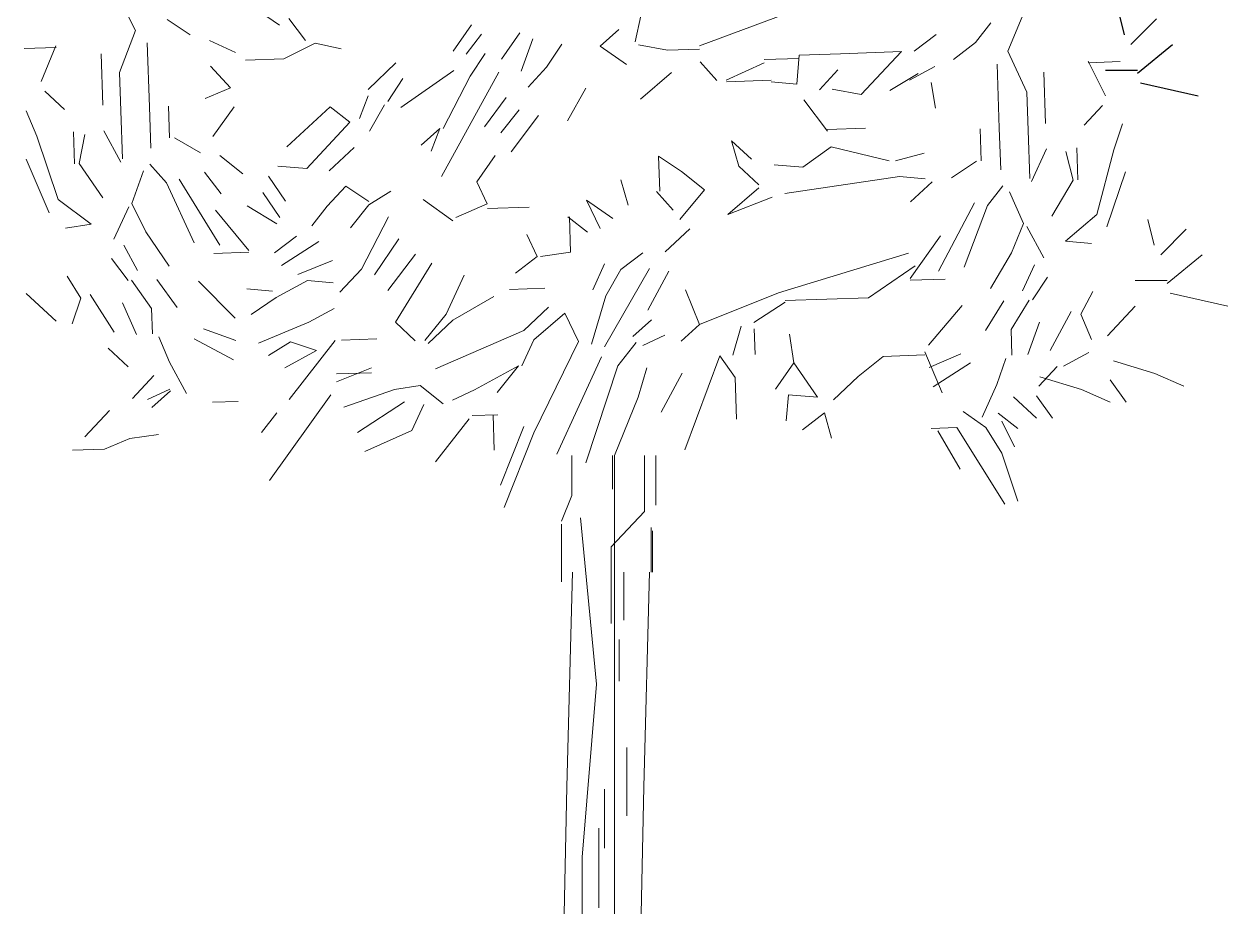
# Model space of a CAD drawing. Header units: inches. Extents: x 23 to 27.7, y 13.7 to 38.2.
# Drawn here: x 23.006 to 27.733, y 13.654 to 17.148 of the extents above; entities that cross this region are included whole.
import ezdxf

# ---------------------------------------------------------------- set-up
doc = ezdxf.new("R2010")
doc.units = ezdxf.units.IN
doc.header["$MEASUREMENT"] = 0
doc.layers.add('hatch_nero', color=160, linetype='Continuous', lineweight=9)
doc.layers.add('trees_back', color=114, linetype='Continuous', lineweight=9)
doc.layers.add('Standard', color=7, linetype='Continuous')

# ---------------------------------------------------------------- blocks, each defined once
blk = doc.blocks.new('A$C0C1A4E0E')
at = {"layer": 'Standard', "color": 3, "linetype": 'Continuous'}
for p, q in [((0.0837, 0.2653), (0.0559, 0.377)), ((0.1117, 0.2234), (0.2234, 0.3351)), ((0.1117, 0.2234), (0.2234, 0.3351)), ((0.1117, 0.2234), (0.2234, 0.3351)), ((0.1396, 0.0977), (0.2932, 0.2234)), ((0, 0.1117), (0.1396, 0.1117)), ((0, 0.1117), (0.1396, 0.1117)), ((0, 0.1117), (0.1396, 0.1117)), ((0.1536, 0.0558), (0.4049, 0)), ((0.1536, 0.0558), (0.4049, 0)), ((0.1536, 0.0558), (0.4049, 0)), ((0.1536, 0.0558), (0.4049, 0)), ((0.1536, 0.0558), (0.4049, 0))]:
    blk.add_line(p, q, dxfattribs=at)
blk = doc.blocks.new('kyparissi_back')
at = {"layer": 'trees_back', "color": 3, "linetype": 'Continuous'}
for p, q in [((-1.6836, 3.4693), (-1.7646, 3.63)), ((-1.2216, 3.5609), (-1.1185, 3.4891)), ((1.7419, 3.3878), (1.8116, 3.5537)), ((-1.4692, 3.4517), (-1.5594, 3.5114)), ((-1.0817, 3.5155), (-1.0159, 3.4298)), ((0.3009, 3.5261), (0.2793, 3.4247)), ((0.8664, 3.5333), (0.5313, 3.4084)), ((1.6752, 3.4987), (1.6151, 3.4211)), ((-1.6836, 3.4693), (-1.747, 3.3037)), ((-0.3642, 3.4903), (-0.436, 3.3872)), ((-0.3853, 3.3764), (-0.3252, 3.4539)), ((-0.1745, 3.4592), (-0.2463, 3.3561)), ((0.2148, 3.4728), (0.1416, 3.4074)), ((0.2148, 3.4728), (0.1416, 3.4074)), ((1.4602, 3.4534), (1.3744, 3.3875)), ((1.4602, 3.4534), (1.3744, 3.3875)), ((-1.9958, 3.4082), (-2.0537, 3.2678)), ((-1.6379, 3.4207), (-1.6291, 3.1695)), ((-1.393, 3.4292), (-1.2908, 3.3825)), ((-0.9778, 3.4186), (-1.1014, 3.3577)), ((-0.9778, 3.4186), (-0.8764, 3.397)), ((-0.1234, 3.4358), (-0.1693, 3.3085)), ((-0.0095, 3.4147), (-0.0692, 3.3246)), ((0.1416, 3.4074), (0.2447, 3.3355)), ((0.1416, 3.4074), (0.2447, 3.3355)), ((0.2923, 3.4126), (0.4062, 3.3915)), ((0.2923, 3.4126), (0.4062, 3.3915)), ((1.5293, 3.3553), (1.6151, 3.4211)), ((-1.9956, 3.4019), (-2.1211, 3.3975)), ((-1.8117, 3.1757), (-1.8187, 3.3766)), ((-1.1014, 3.3577), (-1.252, 3.3524)), ((-0.31, 3.379), (-0.3697, 3.2889)), ((-0.31, 3.379), (-0.3697, 3.2889)), ((0.4062, 3.3915), (0.5318, 3.3958)), ((0.4062, 3.3915), (0.5318, 3.3958)), ((0.9228, 3.3592), (0.7847, 3.3544)), ((0.9228, 3.3592), (0.7847, 3.3544)), ((0.9228, 3.3592), (0.7847, 3.3544)), ((0.9228, 3.3592), (0.7847, 3.3544)), ((0.9224, 3.3718), (0.9137, 3.2583)), ((0.9224, 3.3718), (1.0856, 3.3775)), ((1.0856, 3.3775), (1.3242, 3.3858)), ((1.0856, 3.3775), (1.3242, 3.3858)), ((1.0856, 3.3775), (1.3242, 3.3858)), ((1.0856, 3.3775), (1.3242, 3.3858)), ((1.0856, 3.3775), (1.3242, 3.3858)), ((1.3242, 3.3858), (1.1667, 3.2168)), ((1.7419, 3.3878), (1.8167, 3.227)), ((-1.3895, 3.3288), (-1.3111, 3.2435)), ((-0.7702, 3.2372), (-0.6607, 3.3416)), ((-0.4334, 3.3119), (-0.6421, 3.1663)), ((-0.0692, 3.3246), (-0.1419, 3.2466)), ((0.5335, 3.3456), (0.599, 3.2725)), ((0.5335, 3.3456), (0.599, 3.2725)), ((0.5335, 3.3456), (0.599, 3.2725)), ((0.7851, 3.3418), (0.6366, 3.2738)), ((0.7851, 3.3418), (0.6366, 3.2738)), ((1.0752, 3.3142), (1.0025, 3.2363)), ((1.4549, 3.3275), (1.3561, 3.2738)), ((1.6997, 3.3361), (1.7085, 3.0849)), ((2.0576, 3.3486), (2.1252, 3.2126)), ((2.0578, 3.3423), (2.1834, 3.3467)), ((-1.747, 3.3037), (-1.7417, 3.153)), ((-0.6334, 3.2797), (-0.6931, 3.1896)), ((-0.2572, 3.3054), (-0.4817, 2.8953)), ((-0.2572, 3.3054), (-0.4817, 2.8953)), ((-0.3697, 3.2889), (-0.4757, 3.0841)), ((0.4218, 3.304), (0.2997, 3.1991)), ((0.4218, 3.304), (0.2997, 3.1991)), ((0.6368, 3.2675), (0.8126, 3.2736)), ((0.6368, 3.2675), (0.8126, 3.2736)), ((0.8129, 3.2674), (0.9137, 3.2583)), ((0.8129, 3.2674), (0.9137, 3.2583)), ((1.3901, 3.3001), (1.2793, 3.2333)), ((1.4416, 3.2642), (1.4577, 3.1641)), ((1.4416, 3.2642), (1.4577, 3.1641)), ((1.8902, 3.1038), (1.8831, 3.3048)), ((-2.0399, 3.2306), (-1.9619, 3.1579)), ((-1.3111, 3.2435), (-1.4102, 3.2023)), ((0.0845, 3.2419), (0.0136, 3.1137)), ((0.0845, 3.2419), (0.0136, 3.1137)), ((0.0845, 3.2419), (0.0136, 3.1137)), ((0.0845, 3.2419), (0.0136, 3.1137)), ((0.0845, 3.2419), (0.0136, 3.1137)), ((0.0845, 3.2419), (0.0136, 3.1137)), ((0.0845, 3.2419), (0.0136, 3.1137)), ((1.1667, 3.2168), (1.0528, 3.238)), ((1.8167, 3.227), (1.822, 3.0763)), ((-1.6291, 3.1695), (-1.6234, 3.0063)), ((-1.5538, 3.1721), (-1.5494, 3.0466)), ((-1.5538, 3.1721), (-1.5494, 3.0466)), ((-1.5538, 3.1721), (-1.5494, 3.0466)), ((-1.2959, 3.1686), (-1.3799, 3.0525)), ((-0.9187, 3.1692), (-1.0893, 3.0123)), ((-0.9187, 3.1692), (-1.0893, 3.0123)), ((-0.9187, 3.1692), (-0.8412, 3.109)), ((-0.7694, 3.2121), (-0.804, 3.1229)), ((-0.7053, 3.1766), (-0.7645, 3.074)), ((-0.2285, 3.2058), (-0.3125, 3.0898)), ((0.9411, 3.1964), (1.0334, 3.0739)), ((2.114, 3.1745), (2.0413, 3.0966)), ((-2.1126, 3.1526), (-2.0714, 3.0535)), ((-1.7417, 3.153), (-1.7351, 2.9646)), ((-0.1765, 3.1574), (-0.2488, 3.0668)), ((-0.1765, 3.1574), (-0.2488, 3.0668)), ((-0.1003, 3.1349), (-0.2085, 2.9928)), ((-1.8081, 3.0752), (-1.741, 2.9519)), ((-1.8081, 3.0752), (-1.741, 2.9519)), ((-1.8081, 3.0752), (-1.741, 2.9519)), ((-0.8412, 3.109), (-1.0109, 2.9271)), ((-0.4883, 3.0836), (-0.5614, 3.0182)), ((-0.4883, 3.0836), (-0.5614, 3.0182)), ((-0.4883, 3.0836), (-0.5229, 2.9944)), ((-0.4883, 3.0836), (-0.5229, 2.9944)), ((1.0331, 3.0802), (1.1838, 3.0854)), ((1.6332, 3.0823), (1.6375, 2.9567)), ((1.6332, 3.0823), (1.6375, 2.9567)), ((1.6332, 3.0823), (1.6375, 2.9567)), ((1.7085, 3.0849), (1.7142, 2.9217)), ((1.822, 3.0763), (1.8285, 2.888)), ((2.192, 3.1018), (2.1578, 3.0001)), ((-2.0714, 3.0535), (-1.9873, 2.805)), ((-1.9274, 3.0711), (-1.923, 2.9455)), ((-1.9274, 3.0711), (-1.923, 2.9455)), ((-1.9274, 3.0711), (-1.923, 2.9455)), ((-1.883, 3.0601), (-1.9042, 2.9462)), ((-1.5305, 3.0472), (-1.4279, 2.9879)), ((-1.5305, 3.0472), (-1.4279, 2.9879)), ((0.6575, 3.0356), (0.7355, 2.9629)), ((0.6575, 3.0356), (0.7355, 2.9629)), ((0.6575, 3.0356), (0.7355, 2.9629)), ((0.6575, 3.0356), (0.6861, 2.936)), ((-0.8251, 3.009), (-0.9225, 2.9176)), ((1.0481, 3.0115), (0.9377, 2.9323)), ((1.0481, 3.0115), (1.2763, 2.9566)), ((1.0481, 3.0115), (1.2763, 2.9566)), ((1.4136, 2.9866), (1.3014, 2.9575)), ((1.8937, 3.0034), (1.8353, 2.8756)), ((1.8937, 3.0034), (1.8353, 2.8756)), ((1.8937, 3.0034), (1.8353, 2.8756)), ((1.9694, 2.9935), (1.9985, 2.8813)), ((2.0129, 3.0076), (2.0173, 2.882)), ((2.0129, 3.0076), (2.0173, 2.882)), ((2.0129, 3.0076), (2.0173, 2.882)), ((2.1578, 3.0001), (2.0912, 2.7463)), ((-2.1123, 2.964), (-2.0232, 2.7534)), ((-1.9042, 2.9462), (-1.8115, 2.8111)), ((-1.6275, 2.9433), (-1.5621, 2.8701)), ((-1.3521, 2.978), (-1.2616, 2.9057)), ((-1.1243, 2.9357), (-1.0109, 2.9271)), ((-1.1243, 2.9357), (-1.0109, 2.9271)), ((-1.1243, 2.9357), (-1.0109, 2.9271)), ((-0.2708, 2.9781), (-0.3427, 2.875)), ((0.3753, 2.8372), (0.3704, 2.9753)), ((0.3704, 2.9753), (0.4605, 2.9156)), ((0.3753, 2.8372), (0.3704, 2.9753)), ((0.3704, 2.9753), (0.4605, 2.9156)), ((0.3753, 2.8372), (0.3704, 2.9753)), ((0.3704, 2.9753), (0.4605, 2.9156)), ((0.6861, 2.936), (0.7641, 2.8633)), ((0.6861, 2.936), (0.7641, 2.8633)), ((0.9377, 2.9323), (0.8243, 2.9409)), ((1.6187, 2.9561), (1.5204, 2.8898)), ((1.6187, 2.9561), (1.5204, 2.8898)), ((-1.6517, 2.9173), (-1.6976, 2.7899)), ((-1.5123, 2.8844), (-1.3524, 2.626)), ((-1.4127, 2.913), (-1.3469, 2.8273)), ((-1.1607, 2.8967), (-1.0944, 2.7984)), ((0.4605, 2.9156), (0.5511, 2.8433)), ((0.4605, 2.9156), (0.5511, 2.8433)), ((0.4605, 2.9156), (0.5511, 2.8433)), ((1.3162, 2.8952), (0.8659, 2.8292)), ((1.3162, 2.8952), (1.4171, 2.8861)), ((2.2048, 2.9137), (2.1307, 2.6973)), ((-1.5621, 2.8701), (-1.4533, 2.635)), ((-0.8576, 2.857), (-0.9303, 2.779)), ((-0.8576, 2.857), (-0.7675, 2.7973)), ((-0.767, 2.7847), (-0.6809, 2.838)), ((-0.767, 2.7847), (-0.6809, 2.838)), ((-0.767, 2.7847), (-0.6809, 2.838)), ((-0.3427, 2.875), (-0.302, 2.7884)), ((0.2514, 2.7826), (0.2228, 2.8821)), ((0.2514, 2.7826), (0.2228, 2.8821)), ((0.3627, 2.8367), (0.4281, 2.7636)), ((0.3627, 2.8367), (0.4281, 2.7636)), ((0.3627, 2.8367), (0.4281, 2.7636)), ((0.3627, 2.8367), (0.4281, 2.7636)), ((0.3627, 2.8367), (0.4281, 2.7636)), ((0.3627, 2.8367), (0.4281, 2.7636)), ((0.5511, 2.8433), (0.4546, 2.7268)), ((0.5511, 2.8433), (0.4546, 2.7268)), ((0.7645, 2.8508), (0.6425, 2.7459)), ((0.7645, 2.8508), (0.6425, 2.7459)), ((0.7645, 2.8508), (0.6425, 2.7459)), ((1.4455, 2.8746), (1.3603, 2.7962)), ((1.7227, 2.8591), (1.6625, 2.7816)), ((1.9985, 2.8813), (1.9154, 2.7401)), ((-1.9873, 2.805), (-1.8582, 2.7089)), ((-1.6976, 2.7899), (-1.6434, 2.6787)), ((-1.1836, 2.833), (-1.1173, 2.7348)), ((-0.4379, 2.7208), (-0.554, 2.8047)), ((-0.4379, 2.7208), (-0.554, 2.8047)), ((0.1904, 2.7301), (0.0873, 2.802)), ((0.0873, 2.802), (0.1415, 2.6907)), ((0.8161, 2.8149), (0.6425, 2.7459)), ((1.6119, 2.7924), (1.4704, 2.5234)), ((1.7487, 2.8349), (1.8033, 2.7111)), ((-1.7097, 2.7769), (-1.7681, 2.6492)), ((-1.3698, 2.7637), (-1.2385, 2.6048)), ((-1.2447, 2.7806), (-1.129, 2.7092)), ((-0.9303, 2.779), (-0.9904, 2.7015)), ((-0.767, 2.7847), (-0.8393, 2.6942)), ((-0.302, 2.7884), (-0.4258, 2.7338)), ((-0.302, 2.7884), (-0.4258, 2.7338)), ((-0.3013, 2.7695), (-0.1381, 2.7752)), ((1.6625, 2.7816), (1.5704, 2.5395)), ((2.0912, 2.7463), (1.9692, 2.6414)), ((-1.8582, 2.7089), (-1.9582, 2.6928)), ((-0.6899, 2.7371), (-0.7959, 2.5322)), ((0.0917, 2.6764), (0.0142, 2.7366)), ((0.0204, 2.7368), (0.0253, 2.5986)), ((1.8033, 2.7111), (1.757, 2.5963)), ((1.8163, 2.6989), (1.8834, 2.5756)), ((2.3174, 2.6257), (2.2923, 2.7262)), ((-1.6434, 2.6787), (-1.5507, 2.5436)), ((-1.0519, 2.6616), (-1.1376, 2.5958)), ((-1.0519, 2.6616), (-1.1376, 2.5958)), ((-0.6492, 2.6505), (-0.7448, 2.5089)), ((-0.1062, 2.5815), (-0.1469, 2.6681)), ((0.4936, 2.6904), (0.3962, 2.599)), ((1.4781, 2.662), (1.3582, 2.4944)), ((2.3426, 2.588), (2.4431, 2.6885)), ((2.3426, 2.588), (2.4431, 2.6885)), ((2.3426, 2.588), (2.4431, 2.6885)), ((-1.7296, 2.6254), (-1.6758, 2.5267)), ((-0.9631, 2.6396), (-1.1107, 2.5464)), ((1.9692, 2.6414), (2.0701, 2.6324)), ((-1.7122, 2.4877), (-1.778, 2.5734)), ((-1.2383, 2.5985), (-1.3764, 2.5937)), ((-1.0466, 2.5109), (-0.9103, 2.566)), ((-0.5842, 2.5899), (-0.6924, 2.4479)), ((-0.5842, 2.5899), (-0.6924, 2.4479)), ((-0.5842, 2.5899), (-0.6924, 2.4479)), ((-0.5201, 2.5545), (-0.6629, 2.3232)), ((-0.1062, 2.5815), (-0.1918, 2.5156)), ((0.0253, 2.5986), (-0.0936, 2.5819)), ((0.1589, 2.553), (0.1122, 2.4508)), ((0.2225, 2.5301), (0.3083, 2.596)), ((1.3518, 2.5947), (0.8418, 2.4386)), ((1.3518, 2.5947), (0.8418, 2.4386)), ((1.757, 2.5963), (1.6739, 2.4551)), ((2.3677, 2.4749), (2.5059, 2.588)), ((-0.7959, 2.5322), (-0.8808, 2.4413)), ((-0.3928, 2.5086), (-0.4629, 2.3553)), ((0.3356, 2.534), (0.1577, 2.2261)), ((0.2225, 2.5301), (0.1633, 2.4274)), ((0.2225, 2.5301), (0.1633, 2.4274)), ((0.2225, 2.5301), (0.1633, 2.4274)), ((0.2225, 2.5301), (0.1633, 2.4274)), ((0.2225, 2.5301), (0.1633, 2.4274)), ((0.4113, 2.5241), (0.3287, 2.3704)), ((1.3787, 2.5453), (1.1945, 2.4194)), ((1.3787, 2.5453), (1.1945, 2.4194)), ((1.3787, 2.5453), (1.1945, 2.4194)), ((1.3787, 2.5453), (1.1945, 2.4194)), ((1.3787, 2.5453), (1.1945, 2.4194)), ((1.8467, 2.5491), (1.7999, 2.4469)), ((-1.9517, 2.5045), (-1.8983, 2.4183)), ((-1.6996, 2.4881), (-1.6203, 2.3777)), ((-1.5992, 2.4916), (-1.5199, 2.3812)), ((-1.5992, 2.4916), (-1.5199, 2.3812)), ((-1.4355, 2.4848), (-1.2921, 2.3389)), ((-1.4355, 2.4848), (-1.2921, 2.3389)), ((-1.0081, 2.4871), (-1.1315, 2.42)), ((-1.0081, 2.4871), (-1.1315, 2.42)), ((-0.9072, 2.4781), (-1.0081, 2.4871)), ((-0.9072, 2.4781), (-1.0081, 2.4871)), ((1.3585, 2.4881), (1.4966, 2.4929)), ((1.8389, 2.4106), (1.8986, 2.5007)), ((2.2421, 2.4875), (2.3677, 2.4875)), ((2.2421, 2.4875), (2.3677, 2.4875)), ((2.2421, 2.4875), (2.3677, 2.4875)), ((-2.1127, 2.436), (-1.9957, 2.3269)), ((-1.8983, 2.4183), (-1.9325, 2.3165)), ((-1.8611, 2.4322), (-1.7679, 2.2846)), ((-1.8611, 2.4322), (-1.7679, 2.2846)), ((-1.2458, 2.4537), (-1.1449, 2.4446)), ((-1.1315, 2.42), (-1.2297, 2.3537)), ((-1.1315, 2.42), (-1.2297, 2.3537)), ((-0.2767, 2.4246), (-0.4369, 2.3311)), ((-0.2148, 2.452), (-0.0766, 2.4568)), ((0.1633, 2.4274), (0.107, 2.2369)), ((0.1633, 2.4274), (0.107, 2.2369)), ((0.5318, 2.3146), (0.4768, 2.451)), ((0.5318, 2.3146), (0.4768, 2.451)), ((0.8418, 2.4386), (0.5318, 2.3146)), ((0.8418, 2.4386), (0.5318, 2.3146)), ((0.8418, 2.4386), (0.5318, 2.3146)), ((0.8418, 2.4386), (0.5318, 2.3146)), ((0.8418, 2.4386), (0.5318, 2.3146)), ((0.8418, 2.4386), (0.5318, 2.3146)), ((1.1945, 2.4194), (0.868, 2.408)), ((1.1945, 2.4194), (0.868, 2.408)), ((1.1945, 2.4194), (0.868, 2.408)), ((1.1945, 2.4194), (0.868, 2.408)), ((1.1945, 2.4194), (0.868, 2.408)), ((2.0766, 2.444), (2.0295, 2.3543)), ((2.3803, 2.4372), (2.6064, 2.3869)), ((2.3803, 2.4372), (2.6064, 2.3869)), ((2.3803, 2.4372), (2.6064, 2.3869)), ((2.3803, 2.4372), (2.6064, 2.3869)), ((2.3803, 2.4372), (2.6064, 2.3869)), ((-1.7342, 2.3989), (-1.6796, 2.2751)), ((-1.6203, 2.3777), (-1.6168, 2.2773)), ((-0.9037, 2.3776), (-1.0024, 2.3239)), ((-0.0615, 2.3819), (-0.1589, 2.2905)), ((0.8682, 2.4018), (0.7453, 2.322)), ((1.5631, 2.3884), (1.4302, 2.2328)), ((1.5631, 2.3884), (1.4302, 2.2328)), ((1.7259, 2.4066), (1.6545, 2.291)), ((1.7259, 2.4066), (1.6545, 2.291)), ((1.8264, 2.4101), (1.755, 2.2945)), ((1.9914, 2.3656), (1.9087, 2.2118)), ((1.9914, 2.3656), (1.9087, 2.2118)), ((2.2421, 2.3869), (2.133, 2.27)), ((-1.0024, 2.3239), (-1.2007, 2.2415)), ((-0.6629, 2.3232), (-0.5849, 2.2504)), ((-0.6629, 2.3232), (-0.5849, 2.2504)), ((-0.4629, 2.3553), (-0.5473, 2.2518)), ((-0.4369, 2.3311), (-0.5342, 2.2396)), ((-0.4369, 2.3311), (-0.5342, 2.2396)), ((-0.4369, 2.3311), (-0.5342, 2.2396)), ((-0.1199, 2.2541), (0.0022, 2.359)), ((0.0022, 2.359), (0.0564, 2.2477)), ((0.3426, 2.3331), (0.2694, 2.2677)), ((1.8671, 2.3235), (1.8213, 2.1962)), ((2.0295, 2.3543), (2.0706, 2.2552)), ((-1.4164, 2.2968), (-1.289, 2.251)), ((-0.1589, 2.2905), (-0.5056, 2.1401)), ((0.395, 2.2721), (0.3084, 2.2313)), ((0.395, 2.2721), (0.3084, 2.2313)), ((0.395, 2.2721), (0.3084, 2.2313)), ((0.5318, 2.3146), (0.4587, 2.2492)), ((0.6955, 2.3077), (0.6618, 2.1934)), ((0.7462, 2.2969), (0.7497, 2.1965)), ((0.9017, 2.1641), (0.8852, 2.2766)), ((1.755, 2.2945), (1.7585, 2.194)), ((-1.5913, 2.2656), (-1.5501, 2.1664)), ((-1.5913, 2.2656), (-1.5501, 2.1664)), ((-1.5913, 2.2656), (-1.5501, 2.1664)), ((-1.4527, 2.2579), (-1.2989, 2.1752)), ((-1.1613, 2.1926), (-1.0751, 2.2459)), ((-0.8993, 2.252), (-1.0797, 2.0194)), ((-0.8993, 2.252), (-1.0797, 2.0194)), ((-0.8993, 2.252), (-1.0797, 2.0194)), ((-1.0751, 2.2459), (-0.9733, 2.2117)), ((-0.8742, 2.2529), (-0.736, 2.2577)), ((-0.8742, 2.2529), (-0.736, 2.2577)), ((-0.8742, 2.2529), (-0.736, 2.2577)), ((-0.8742, 2.2529), (-0.736, 2.2577)), ((-0.8742, 2.2529), (-0.736, 2.2577)), ((-0.8742, 2.2529), (-0.736, 2.2577)), ((-0.8742, 2.2529), (-0.736, 2.2577)), ((-0.1199, 2.2541), (-0.1666, 2.1519)), ((-0.1199, 2.2541), (-0.1666, 2.1519)), ((-0.1199, 2.2541), (-0.1666, 2.1519)), ((-0.1199, 2.2541), (-0.1666, 2.1519)), ((-0.1199, 2.2541), (-0.1666, 2.1519)), ((0.0564, 2.2477), (-0.1197, 1.8895)), ((0.2829, 2.243), (0.2106, 2.1525)), ((-1.7909, 2.2209), (-1.7129, 2.1482)), ((-0.9733, 2.2117), (-1.0967, 2.1446)), ((0.1465, 2.188), (-0.0287, 1.8047)), ((0.1465, 2.188), (-0.0287, 1.8047)), ((0.6115, 2.1916), (0.4736, 1.8222)), ((0.6115, 2.1916), (0.4736, 1.8222)), ((0.6115, 2.1916), (0.6711, 2.1057)), ((1.2529, 2.1889), (1.155, 2.11)), ((1.2529, 2.1889), (1.155, 2.11)), ((1.4161, 2.1946), (1.2529, 2.1889)), ((1.4161, 2.1946), (1.2529, 2.1889)), ((1.4157, 2.2071), (1.4842, 2.0461)), ((1.5571, 2.1996), (1.4333, 2.1449)), ((1.7338, 2.1806), (1.6996, 2.0788)), ((1.7338, 2.1806), (1.6996, 2.0788)), ((1.7338, 2.1806), (1.6996, 2.0788)), ((2.0598, 2.2045), (1.9611, 2.1508)), ((-1.5501, 2.1664), (-1.4829, 2.0431)), ((-0.7572, 2.1438), (-0.8936, 2.0888)), ((-0.1791, 2.1515), (-0.3519, 2.0574)), ((-0.1791, 2.1515), (-0.2635, 2.0479)), ((-0.1791, 2.1515), (-0.2635, 2.0479)), ((0.2106, 2.1525), (0.0856, 1.7709)), ((0.324, 2.1439), (0.2903, 2.0296)), ((0.9017, 2.1641), (0.8299, 2.061)), ((0.9017, 2.1641), (0.9944, 2.029)), ((1.5961, 2.1632), (1.4485, 2.07)), ((1.936, 2.1499), (1.8633, 2.0719)), ((2.32, 2.1218), (2.1567, 2.1721)), ((-1.6111, 2.114), (-1.6959, 2.0231)), ((-0.7565, 2.125), (-0.8947, 2.1202)), ((0.463, 2.1236), (0.3804, 1.9698)), ((0.6711, 2.1057), (0.6768, 1.9425)), ((1.155, 2.11), (1.0577, 2.0186)), ((1.155, 2.11), (1.0577, 2.0186)), ((2.031, 2.059), (1.8677, 2.1093)), ((2.1441, 2.0967), (2.207, 2.0088)), ((2.32, 2.1218), (2.4331, 2.0716)), ((-1.5492, 2.0604), (-1.6358, 2.0197)), ((-1.6193, 1.988), (-1.5462, 2.0534)), ((-0.9169, 2.0377), (-1.1567, 1.7024)), ((-0.6663, 2.059), (-0.865, 1.9892)), ((-0.6663, 2.059), (-0.5662, 2.0751)), ((-0.6663, 2.059), (-0.5662, 2.0751)), ((-0.6663, 2.059), (-0.5662, 2.0751)), ((-0.6663, 2.059), (-0.5662, 2.0751)), ((-0.5662, 2.0751), (-0.4757, 2.0028)), ((-0.5662, 2.0751), (-0.4757, 2.0028)), ((-0.5662, 2.0751), (-0.4757, 2.0028)), ((-0.5662, 2.0751), (-0.4757, 2.0028)), ((-0.3519, 2.0574), (-0.4385, 2.0167)), ((0.8809, 2.0376), (0.8719, 1.9367)), ((0.9944, 2.029), (0.8809, 2.0376)), ((1.6996, 2.0788), (1.6412, 1.951)), ((1.8551, 2.0339), (1.918, 1.9459)), ((2.031, 2.059), (2.1441, 2.0088)), ((-1.3812, 2.0089), (-1.2807, 2.0124)), ((-0.6268, 2.0101), (-0.8112, 1.8905)), ((-0.551, 2.0002), (-0.5978, 1.8979)), ((0.2903, 2.0296), (0.1978, 1.8)), ((1.7642, 2.0308), (1.8551, 1.9459)), ((-1.7852, 1.9768), (-1.8821, 1.8728)), ((-1.1282, 1.9674), (-1.1884, 1.8899)), ((-0.373, 1.9435), (-0.5055, 1.7755)), ((-0.373, 1.9435), (-0.5055, 1.7755)), ((-0.3609, 1.9565), (-0.2605, 1.96)), ((-0.2793, 1.9594), (-0.2745, 1.8212)), ((0.936, 1.9012), (1.0217, 1.9671)), ((1.0217, 1.9671), (1.0503, 1.8675)), ((1.6552, 1.9099), (1.5672, 1.9727)), ((1.7811, 1.9056), (1.7036, 1.9658)), ((-0.5978, 1.8979), (-0.7835, 1.816)), ((-0.1582, 1.9133), (-0.2508, 1.6838)), ((1.5421, 1.9099), (1.4416, 1.9064)), ((1.4667, 1.8973), (1.5547, 1.7465)), ((1.5421, 1.9099), (1.7306, 1.6083)), ((1.6552, 1.9099), (1.718, 1.8093)), ((1.6552, 1.9099), (1.718, 1.8093)), ((1.6552, 1.9099), (1.718, 1.8093)), ((1.6552, 1.9099), (1.718, 1.8093)), ((1.6552, 1.9099), (1.718, 1.8093)), ((1.718, 1.935), (1.7683, 1.8345)), ((-1.7059, 1.8664), (-1.805, 1.8252)), ((-1.5933, 1.8829), (-1.7059, 1.8664)), ((-0.1197, 1.8895), (-0.2352, 1.5963)), ((-1.805, 1.8252), (-1.9306, 1.8208)), ((0.0299, 1.8), (0.0299, 1.6428)), ((0.1901, 1.8), (0.1901, 1.668)), ((0.1901, 1.8), (0.1901, 1.668)), ((0.3158, 1.8), (0.3158, 1.58)), ((0.3158, 1.8), (0.3158, 1.58)), ((0.3158, 1.8), (0.3158, 1.58)), ((0.3158, 1.8), (0.3158, 1.58)), ((0.3598, 1.8), (0.3598, 1.6052)), ((1.718, 1.8093), (1.7809, 1.6209)), ((1.718, 1.8093), (1.7809, 1.6209)), ((0.1901, 1.7936), (0.1901, 1.668)), ((0.0299, 1.6428), (-0.0109, 1.5423)), ((0.3158, 1.58), (0.1839, 1.4418)), ((-0.0109, 1.5298), (-0.0109, 1.3036)), ((-0.0109, 1.5298), (-0.0109, 1.3036)), ((-0.0109, 1.5298), (-0.0109, 1.3036)), ((0.0645, 1.5549), (0.1273, 0.9015)), ((0.0645, 1.5549), (0.1273, 0.9015)), ((0.0645, 1.5549), (0.1273, 0.9015)), ((0.3409, 1.5172), (0.3409, 1.3413)), ((0.3472, 1.5046), (0.3472, 1.3413)), ((0.1839, 1.4418), (0.1839, 1.1402)), ((0.0322, 1.3413), (0.0102, 0.4994)), ((0.2341, 1.1528), (0.2341, 1.3413)), ((0.2341, 1.1528), (0.2341, 1.3413)), ((0.3346, 1.3413), (0.3126, 0.4994)), ((0.3346, 1.3413), (0.3126, 0.4994)), ((0.2153, 1.0774), (0.2153, 0.9141)), ((0.1273, 0.9015), (0.0708, 0.223)), ((0.0102, 0.4994), (0, 0)), ((0.3126, 0.4994), (0.3025, 0)), ((0.3126, 0.4994), (0.3025, 0)), ((0.0708, 0.223), (0.0708, 0))]:
    blk.add_line(p, q, dxfattribs=at)
at = {"layer": 'trees_back'}
for p, q in [((0.1978, 1.8), (0.1978, 0)), ((0.2465, 0.6538), (0.2465, 0.3853)), ((0.1588, 0.4899), (0.1588, 0.2582)), ((0.1362, 0.0237), (0.1362, 0.3373))]:
    blk.add_line(p, q, dxfattribs=at)
at = {"layer": 'trees_back', "xscale": 0.900000000000091, "yscale": 0.8999999999999773, "zscale": 0.9}
blk.add_blockref('A$C0C1A4E0E', (2.1252, 3.2126), dxfattribs=at)

msp = doc.modelspace()

# ---------------------------------------------------------------- block references
at = {"layer": 'hatch_nero'}
msp.add_blockref('kyparissi_back', (25.1266, 13.6539), dxfattribs=at)

doc.saveas('drawing.dxf')
